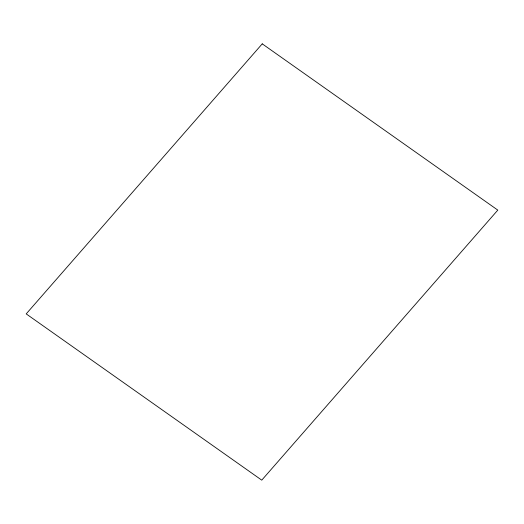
<?xml version="1.0" encoding="UTF-8"?>
<svg xmlns="http://www.w3.org/2000/svg" width="524" height="524" viewBox="0 0 524 524"><rect width="100%" height="100%" fill="white"/><g stroke="black" fill="none" stroke-linecap="round" stroke-linejoin="round"><path stroke-width="0.79" d="M262.242 43.846L26.2 313.889L261.758 480.154L497.8 210.111L262.242 43.846"/></g></svg>
